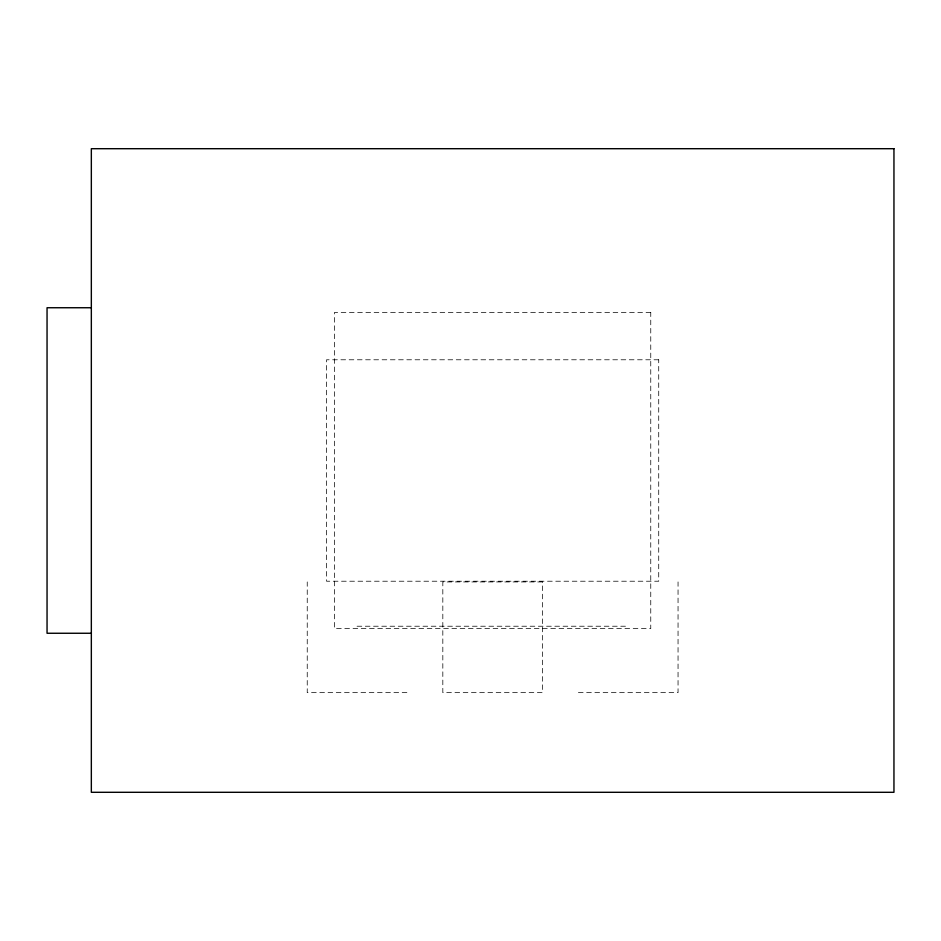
<?xml version="1.0" encoding="UTF-8"?>
<svg xmlns="http://www.w3.org/2000/svg" width="941" height="941" viewBox="0 0 941 941"><rect width="100%" height="100%" fill="white"/><g stroke="black" fill="none" stroke-linecap="round" stroke-linejoin="round"><path stroke-width="0.71" stroke-dasharray="4.71 3.53" d="M357.062 626.224L628.223 626.224M406.888 692.647L307.236 692.647L307.236 581.938M578.397 692.647L678.049 692.647L678.049 581.938M650.76 312.388L334.525 312.388L334.525 628.612L650.76 628.612L650.76 312.388M658.724 359.78L326.562 359.78L326.562 581.22L658.724 581.22L658.724 359.78M542.463 581.938L442.823 581.938L442.823 692.647L542.463 692.647L542.463 581.938"/><path stroke-width="1.41" d="M91.336 307.742L47.05 307.742L47.05 633.258L91.336 633.258M893.95 148.702L91.336 148.702L91.336 792.298L893.95 792.298L893.95 148.702"/></g></svg>
